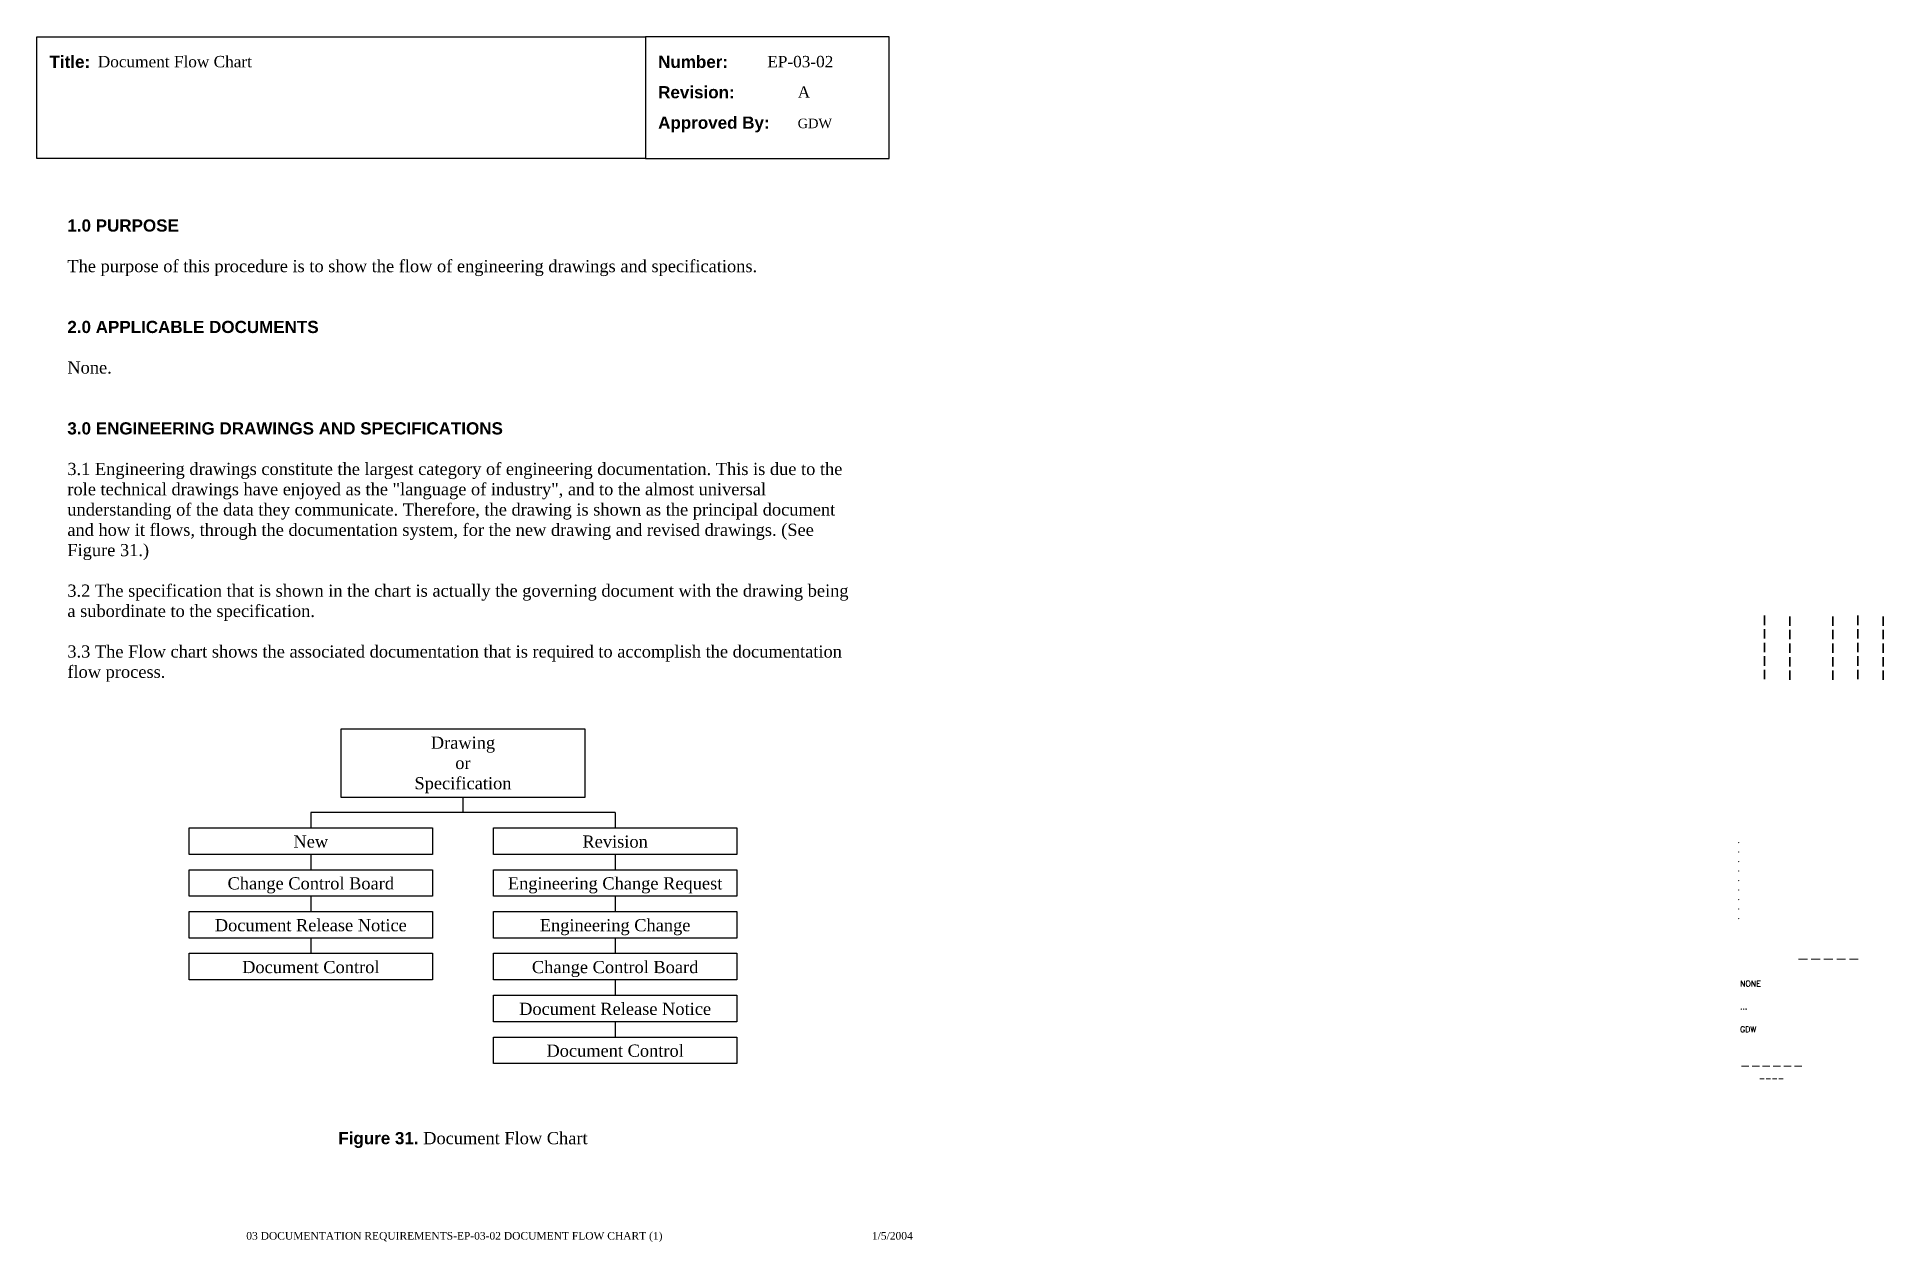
# Paper-space layout 'EP-03-02 Document Flow Chart (1)' of a CAD drawing. Header units: inches. Extents: x 1 to 31.3, y 0.2 to 20.
import ezdxf
from ezdxf.enums import TextEntityAlignment as Align

# ---------------------------------------------------------------- set-up
doc = ezdxf.new("R2010")
doc.units = ezdxf.units.IN
doc.header["$MEASUREMENT"] = 0
doc.layers.add('TitleBlock_Attributes', color=40, linetype='Continuous', plot=False)
doc.layers.add('TitleBlock_Atts_Print', color=1, linetype='Continuous')
doc.styles.get("Standard").update_dxf_attribs({"font": 'simplex.shx'})
doc.styles.add('style1', font='TIMES.TTF')
doc.styles.add('styleAtt', font='TIMES.TTF')
doc.styles.add('TBBIGTEXT', font='complex.shx')

# ---------------------------------------------------------------- blocks, each defined once
blk = doc.blocks.new('Test1')
at = {"layer": 'TitleBlock_Attributes', "style": 'TBBIGTEXT', "width": 0.8}
for tag, p, height in [('SideLine1', (29.492, 9.408), 0.25), ('SideLine2', (29.906, 9.396), 0.25), ('SideLine3', (30.612, 9.396), 0.25), ('SideLine4', (31.026, 9.408), 0.25), ('SideLine5', (31.44, 9.396), 0.25), ('File-Layout', (28.803, 3.641), 0.125)]:
    blk.add_attdef(tag, p, '', height=height, rotation=90, dxfattribs=at)
at = {"layer": 'TitleBlock_Attributes'}
for tag, p, height in [('REV1', (28.947, 6.754), 0.0625), ('REV2', (28.947, 6.598), 0.0625), ('REV3', (28.947, 6.442), 0.0625), ('REV4', (28.947, 6.286), 0.0625), ('REV5', (28.947, 6.13), 0.0625), ('REV6', (28.947, 5.974), 0.0625), ('REV7', (28.947, 5.818), 0.0625), ('REV8', (28.947, 5.662), 0.0625), ('REV9', (28.947, 5.506), 0.0625), ('SCALE', (28.983, 4.394), 0.0938), ('INCHARGE', (28.983, 4.016), 0.0938), ('DRW', (28.983, 3.641), 0.0938)]:
    blk.add_attdef(tag, p, '', height=height, dxfattribs=at)
at = {"layer": 'TitleBlock_Attributes', "style": 'TBBIGTEXT'}
for tag, height, p in [('PROJNUM', 0.188, (30.434, 4.761)), ('DWG_NUM', 0.156, (31.168, 4.127)), ('CUSTOMER', 0.156, (29.501, 3.017)), ('LOCATION', 0.0938, (29.501, 2.835)), ('DESC_1', 0.188, (29.501, 2.412)), ('DESC_2', 0.188, (29.501, 2.1)), ('DESC_3', 0.188, (29.501, 1.787))]:
    blk.add_attdef(tag, text='', height=height, dxfattribs=at).set_placement(p, align=Align.CENTER)
at = {"layer": 'TitleBlock_Attributes'}
blk.add_attdef('DRW_DATE', text='', height=0.0938, dxfattribs=at).set_placement((31.149, 3.648), align=Align.CENTER)

psp = doc.layouts.new('EP-03-02 Document Flow Chart (1)')

# ---------------------------------------------------------------- linework, layer by layer
at = {"color": 30}
for p, q in [((8, 7.5), (8, 7.25)), ((10.5, 7.25), (5.5, 7.25)), ((5.5, 7.25), (5.5, 7)), ((10.5, 7.25), (10.5, 7)), ((5.5, 6.562), (5.5, 6.312)), ((10.5, 6.562), (10.5, 6.312)), ((5.5, 5.875), (5.5, 5.625)), ((10.5, 5.875), (10.5, 5.625)), ((5.5, 5.188), (5.5, 4.938)), ((10.5, 5.188), (10.5, 4.938)), ((10.5, 4.5), (10.5, 4.25)), ((10.5, 3.812), (10.5, 3.562))]:
    psp.add_line(p, q, dxfattribs=at)
for points in [[(1, 20), (11, 20), (11, 18), (1, 18)], [(11, 18), (15, 18), (15, 20), (11, 20)]]:
    psp.add_lwpolyline(points, close=True)
for points in [[(6, 8.625), (10, 8.625), (10, 7.5), (6, 7.5)], [(3.5, 7), (7.5, 7), (7.5, 6.562), (3.5, 6.562)], [(8.5, 7), (12.5, 7), (12.5, 6.562), (8.5, 6.562)], [(3.5, 6.312), (7.5, 6.312), (7.5, 5.875), (3.5, 5.875)], [(8.5, 6.312), (12.5, 6.312), (12.5, 5.875), (8.5, 5.875)], [(3.5, 5.625), (7.5, 5.625), (7.5, 5.188), (3.5, 5.188)], [(8.5, 5.625), (12.5, 5.625), (12.5, 5.188), (8.5, 5.188)], [(3.5, 4.938), (7.5, 4.938), (7.5, 4.5), (3.5, 4.5)], [(8.5, 4.938), (12.5, 4.938), (12.5, 4.5), (8.5, 4.5)], [(8.5, 4.25), (12.5, 4.25), (12.5, 3.812), (8.5, 3.812)], [(8.5, 3.562), (12.5, 3.562), (12.5, 3.125), (8.5, 3.125)]]:
    psp.add_lwpolyline(points, close=True, dxfattribs=at)

# ---------------------------------------------------------------- block references
ref = psp.add_blockref('Test1', (0, 0))
ref.add_attrib('CUSTOMER', '------', dxfattribs={"layer": 'TitleBlock_Attributes', "height": 0.1562, "style": 'TBBIGTEXT'}).set_placement((29.501, 3.017), align=Align.CENTER)
ref.add_attrib('LOCATION', '----', dxfattribs={"layer": 'TitleBlock_Attributes', "height": 0.0938, "style": 'TBBIGTEXT'}).set_placement((29.501, 2.835), align=Align.CENTER)
ref.add_attrib('DESC_1', 'Document Flow Chart', (2, 19.5), dxfattribs={"layer": 'TitleBlock_Atts_Print', "height": 0.1875, "style": 'styleAtt'})
ref.add_attrib('DESC_2', 'EP-03-02', (13, 19.5), dxfattribs={"layer": 'TitleBlock_Atts_Print', "height": 0.1875, "style": 'styleAtt'})
ref.add_attrib('DESC_3', 'A', (13.5, 19), dxfattribs={"layer": 'TitleBlock_Atts_Print', "height": 0.188, "style": 'styleAtt'})
ref.add_attrib('PROJNUM', '-----', dxfattribs={"layer": 'TitleBlock_Attributes', "height": 0.1875, "style": 'TBBIGTEXT'}).set_placement((30.434, 4.761), align=Align.CENTER)
ref.add_attrib('DWG_NUM', 'GDW', (13.5, 18.5), dxfattribs={"layer": 'TitleBlock_Atts_Print', "height": 0.1562, "style": 'styleAtt'})
ref.add_attrib('DRW_DATE', '1/5/2004', dxfattribs={"layer": 'TitleBlock_Atts_Print', "height": 0.125, "style": 'styleAtt'}).set_placement((15.055, 0.232), align=Align.CENTER)
ref.add_attrib('DRW', 'GDW', (28.983, 3.641), dxfattribs={"layer": 'TitleBlock_Attributes', "height": 0.0938})
ref.add_attrib('INCHARGE', '...', (28.983, 4.016), dxfattribs={"layer": 'TitleBlock_Attributes', "height": 0.0938})
ref.add_attrib('SCALE', 'NONE', (28.983, 4.394), dxfattribs={"layer": 'TitleBlock_Attributes', "height": 0.0938})
ref.add_attrib('REV1', '.', (28.947, 6.754), dxfattribs={"layer": 'TitleBlock_Attributes', "height": 0.0625})
ref.add_attrib('REV2', '.', (28.947, 6.598), dxfattribs={"layer": 'TitleBlock_Attributes', "height": 0.0625})
ref.add_attrib('REV3', '.', (28.947, 6.442), dxfattribs={"layer": 'TitleBlock_Attributes', "height": 0.0625})
ref.add_attrib('REV4', '.', (28.947, 6.286), dxfattribs={"layer": 'TitleBlock_Attributes', "height": 0.0625})
ref.add_attrib('REV5', '.', (28.947, 6.13), dxfattribs={"layer": 'TitleBlock_Attributes', "height": 0.0625})
ref.add_attrib('REV6', '.', (28.947, 5.974), dxfattribs={"layer": 'TitleBlock_Attributes', "height": 0.0625})
ref.add_attrib('REV7', '.', (28.947, 5.818), dxfattribs={"layer": 'TitleBlock_Attributes', "height": 0.0625})
ref.add_attrib('REV8', '.', (28.947, 5.662), dxfattribs={"layer": 'TitleBlock_Attributes', "height": 0.0625})
ref.add_attrib('REV9', '.', (28.947, 5.506), dxfattribs={"layer": 'TitleBlock_Attributes', "height": 0.0625})
ref.add_attrib('SideLine1', '-----', (29.492, 9.408), dxfattribs={"layer": 'TitleBlock_Attributes', "height": 0.25, "rotation": 90, "style": 'TBBIGTEXT', "width": 0.8})
ref.add_attrib('SideLine2', '-----', (29.906, 9.396), dxfattribs={"layer": 'TitleBlock_Attributes', "height": 0.25, "rotation": 90, "style": 'TBBIGTEXT', "width": 0.8})
ref.add_attrib('SideLine3', '-----', (30.612, 9.396), dxfattribs={"layer": 'TitleBlock_Attributes', "height": 0.25, "rotation": 90, "style": 'TBBIGTEXT', "width": 0.8})
ref.add_attrib('SideLine4', '-----', (31.026, 9.408), dxfattribs={"layer": 'TitleBlock_Attributes', "height": 0.25, "rotation": 90, "style": 'TBBIGTEXT', "width": 0.8})
ref.add_attrib('SideLine5', '-----', (31.44, 9.396), dxfattribs={"layer": 'TitleBlock_Attributes', "height": 0.25, "rotation": 90, "style": 'TBBIGTEXT', "width": 0.8})
ref.add_attrib('File-Layout', '03 DOCUMENTATION REQUIREMENTS-EP-03-02 DOCUMENT FLOW CHART (1)', dxfattribs={"layer": 'TitleBlock_Atts_Print', "height": 0.125, "style": 'styleAtt'}).set_placement((7.859, 0.232), align=Align.CENTER)

# ---------------------------------------------------------------- texts
at = {"color": 5, "char_height": 0.2, "width": 2, "attachment_point": 1, "line_spacing_factor": 1.5, "style": 'style1'}
for s, insert in [('{\\fArial|b1|i0|c0|p34;Title:}', (1.207, 19.691)), ('{\\fArial|b1|i0|c0|p34;Number:\\PRevision:\\PApproved By:}', (11.207, 19.691))]:
    psp.add_mtext(s, dxfattribs=dict(at, insert=insert))
at = {"color": 5, "char_height": 0.2, "style": 'style1'}
for s, insert, width, attachment_point in [('{\\fArial|b1|i0|c0|p34;1.0 PURPOSE\\P\\P}The purpose of this procedure is to show the flow of engineering drawings and specifications.\\P\\P\\P{\\fArial|b1|i0|c0|p34;2.0 APPLICABLE DOCUMENTS\\P\\P}None.\\P\\P\\P{\\fArial|b1|i0|c0|p34;3.0 ENGINEERING DRAWINGS AND SPECIFICATIONS\\P\\P}3.1 Engineering drawings constitute the largest category of engineering documentation. This is due to the role technical drawings have enjoyed as the "language of industry", and to the almost universal understanding of the data they communicate. Therefore, the drawing is shown as the principal document and how it flows, through the documentation system, for the new drawing and revised drawings. (See Figure 31.)\\P\\P3.2 The specification that is shown in the chart is actually the governing document with the drawing being a subordinate to the specification.\\P\\P3.3 The Flow chart shows the associated documentation that is required to accomplish the documentation flow process.', (1.5, 17), 13, 1), ('Drawing\\Por\\PSpecification', (8, 8.5), 3.75, 2), ('New', (5.5, 6.875), 3.75, 2), ('Revision', (10.5, 6.875), 3.75, 2), ('Change Control Board', (5.5, 6.188), 3.75, 2), ('Engineering Change Request', (10.5, 6.188), 3.75, 2), ('Document Release Notice', (5.5, 5.5), 3.75, 2), ('Engineering Change', (10.5, 5.5), 3.75, 2), ('Document Control', (5.5, 4.812), 3.75, 2), ('Change Control Board', (10.5, 4.812), 3.75, 2), ('Document Release Notice', (10.5, 4.125), 3.75, 2), ('Document Control', (10.5, 3.438), 3.75, 2), ('{\\fArial|b1|i0|c0|p34;Figure 31.} Document Flow Chart', (8, 2), 7.64546, 2)]:
    psp.add_mtext(s, dxfattribs=dict(at, insert=insert, width=width, attachment_point=attachment_point))

doc.saveas('drawing.dxf')
